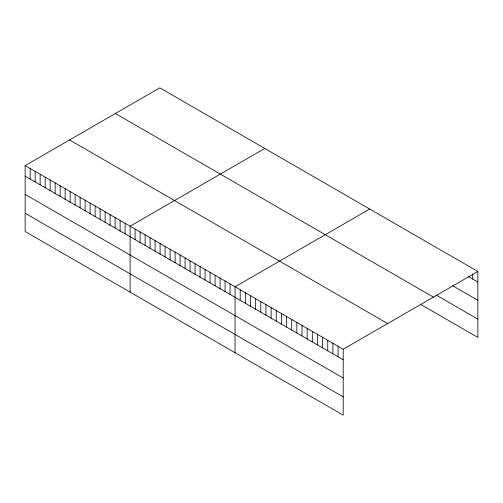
<?xml version="1.0" encoding="UTF-8"?>
<svg xmlns="http://www.w3.org/2000/svg" width="503" height="503" viewBox="0 0 503 503"><rect width="100%" height="100%" fill="white"/><g stroke="black" fill="none" stroke-linecap="round" stroke-linejoin="round"><path stroke-width="0.75" d="M25.15 165.594L343.197 349.214L343.197 415.151L25.15 231.525L25.15 165.594L159.803 87.849L477.85 271.475L477.85 337.406L421.206 304.705M264.76 148.448L130.107 226.187L130.107 292.124M369.711 209.041L235.058 286.785L235.058 352.716M343.197 349.214L477.85 271.475M468.192 276.449L477.85 282.02M452.744 285.805L477.85 300.297M436.654 295.349L477.85 319.128M115.369 113.508L433.416 297.128M69.584 139.941L387.631 323.561M25.15 176.138L343.197 359.764M25.15 194.416L343.197 378.042M25.15 213.247L343.197 396.873M472.701 273.777L472.701 279.046M338.047 346.24L338.047 356.79M332.898 343.272L332.898 353.816M327.749 340.298L327.749 350.843M322.599 337.324L322.599 347.869M317.45 334.35L317.45 344.901M312.3 331.376L312.3 341.927M307.151 328.402L307.151 338.953M302.001 325.435L302.001 335.979M296.852 322.461L296.852 333.005M291.702 319.487L291.702 330.031M286.553 316.513L286.553 327.063M281.403 313.539L281.403 324.089M276.254 310.565L276.254 321.115M271.104 307.597L271.104 318.141M265.955 304.623L265.955 315.167M260.805 301.649L260.805 312.193M255.656 298.675L255.656 309.226M250.507 295.701L250.507 306.252M245.357 292.727L245.357 303.278M240.208 289.759L240.208 300.304M230.06 283.899L230.06 294.444M225.067 281.014L225.067 291.558M220.069 278.128L220.069 288.678M215.07 275.242L215.07 285.792M210.072 272.356L210.072 282.906M205.073 269.47L205.073 280.02M200.075 266.584L200.075 277.134M195.076 263.698L195.076 274.248M190.077 260.812L190.077 271.362M185.079 257.926L185.079 268.476M180.087 255.046L180.087 265.59M175.088 252.16L175.088 262.704M170.089 249.274L170.089 259.818M165.091 246.388L165.091 256.932M160.092 243.502L160.092 254.046M155.094 240.616L155.094 251.167M150.095 237.73L150.095 248.281M145.097 234.844L145.097 245.395M140.098 231.958L140.098 242.509M135.106 229.072L135.106 239.623M125.109 223.301L125.109 233.851M120.11 220.415L120.11 230.965M115.112 217.535L115.112 228.079M110.113 214.649L110.113 225.193M105.114 211.763L105.114 222.307M100.116 208.877L100.116 219.421M95.117 205.991L95.117 216.535M90.125 203.105L90.125 213.649M85.126 200.219L85.126 210.77M80.128 197.333L80.128 207.884M75.129 194.447L75.129 204.998M70.131 191.561L70.131 202.112M65.132 188.675L65.132 199.226M60.134 185.789L60.134 196.34M55.135 182.903L55.135 193.454M50.137 180.017L50.137 190.568M45.144 177.138L45.144 187.682M40.146 174.252L40.146 184.796M35.147 171.366L35.147 181.91M30.149 168.48L30.149 179.024"/></g></svg>
